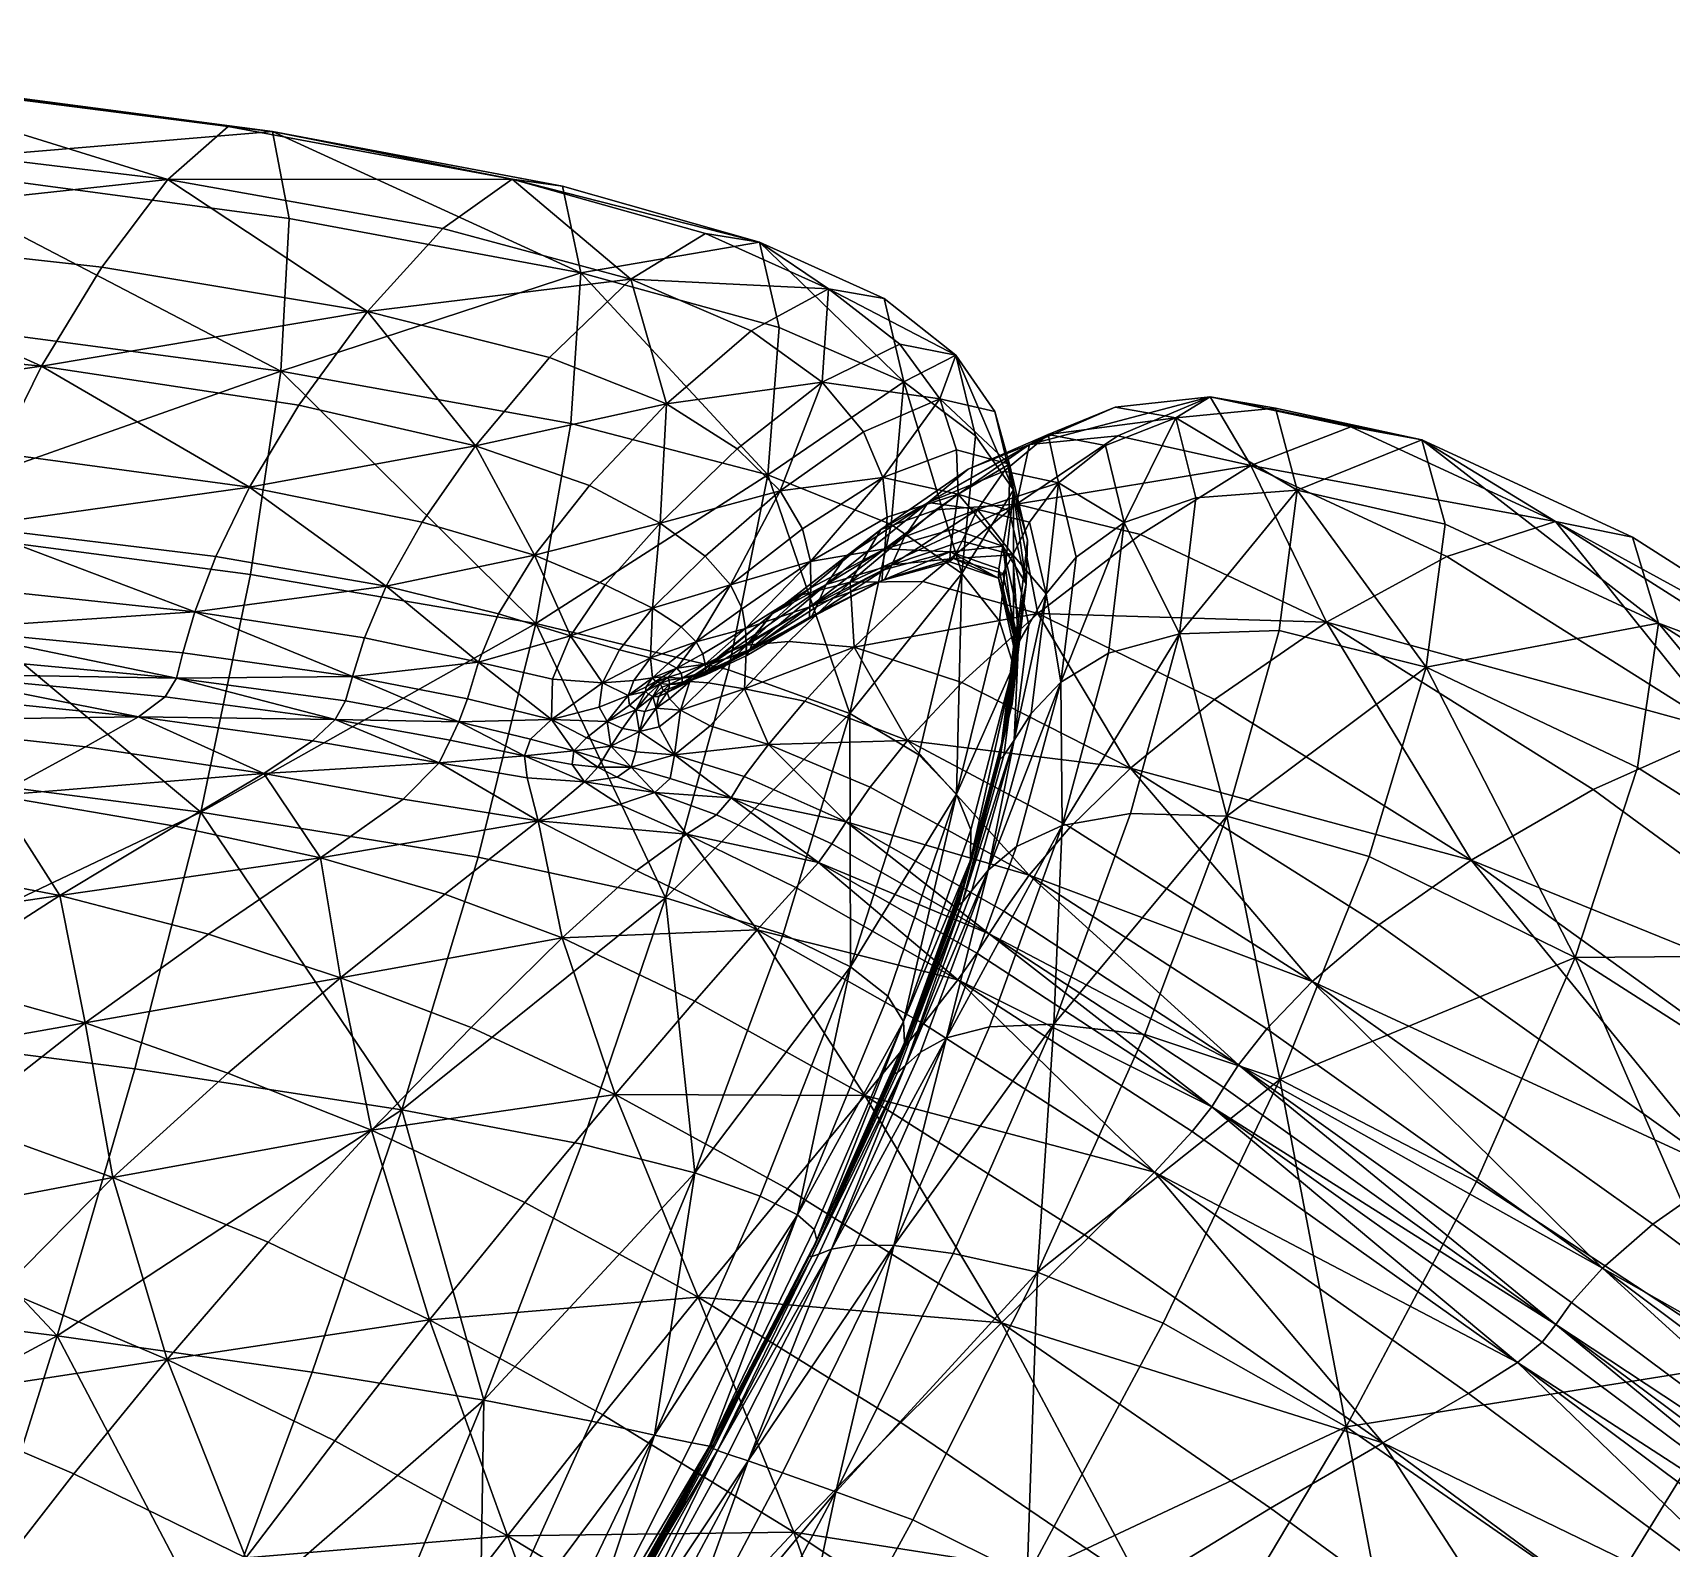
# Model space of a CAD drawing. Header units: millimetres. Extents: x -7995 to 5903, y -544 to 668.
# Drawn here: x -6870.8 to -6641.6, y 420.1 to 632 of the extents above; entities that cross this region are included whole.
import ezdxf

# ---------------------------------------------------------------- set-up
doc = ezdxf.new("R2010")
doc.units = ezdxf.units.MM
doc.layers.get('0').update_dxf_attribs({"true_color": 0x57e1c6})

msp = doc.modelspace()

# ---------------------------------------------------------------- meshes
at = {"color": 121, "true_color": 0xa6e5e5}
mesh = msp.add_polyface(dxfattribs=at)
corners = [(-6847.25, 523.03, 925.13), (-6840.31, 556.28, 900.75), (-6895.88, 563.59, 906.73), (-6836.07, 584.69, 868.45), (-6892.54, 592.21, 873.89), (-6960.92, 598.9, 877.84), (-6963.22, 570.24, 910.91), (-6967.03, 536.57, 935.79), (-6837.25, 618.21, 787.05), (-6893.54, 625.65, 790.94), (-6891.66, 613.65, 834.71), (-6834.93, 606.06, 829.97), (-6961.65, 632.03, 794.03), (-6960.32, 620.27, 838.3), (-6869.54, 585.41, 625.99), (-6861.13, 599.26, 657.13), (-6823.94, 593.07, 656.34), (-6833.56, 579.94, 626.21), (-6851.9, 611.53, 696.86), (-6813.4, 604.68, 694.93), (-6803.72, 611.57, 738.26), (-6843.43, 618.94, 741.43), (-6883.81, 548.64, 596.97), (-6884.66, 544.95, 599.55), (-6931.57, 547.98, 598.35), (-6930.85, 551.81, 595.63), (-6886.2, 542.4, 598.67), (-6932.89, 545.41, 597.75), (-6875.59, 573.25, 607.21), (-6924.24, 577.63, 606.61), (-6919.39, 590.4, 626.04), (-6879.7, 562.96, 597.98), (-6927.53, 566.81, 596.94), (-6985.33, 570.02, 596.35), (-6979.66, 594.51, 626.25), (-6929.62, 558.15, 594.22), (-6882.3, 554.7, 595.51), (-6800.43, 549.42, 892.92), (-6898.5, 625.95, 744.34), (-6905.29, 617.93, 698.75), (-6969.83, 623.28, 700.39), (-6965.1, 631.89, 746.74), (-6912.67, 604.96, 658.04), (-6848.1, 551.04, 597.43), (-6849.78, 545.32, 598.94), (-6845.16, 558.8, 599.58), (-6821.33, 554.64, 602), (-6824.37, 547.39, 600.17), (-6826.06, 542, 601.62), (-6840.47, 568.48, 608.23), (-6808.87, 574.28, 627.06), (-6816.32, 563.61, 610)]
mesh.append_faces([[corners[k] for k in face] for face in [(0, 1, 2), (3, 4, 2), (2, 1, 3), (5, 6, 2), (2, 4, 5), (2, 6, 7), (8, 9, 10), (10, 11, 8), (12, 13, 10), (10, 9, 12), (5, 4, 10), (10, 13, 5), (3, 11, 10), (10, 4, 3), (14, 15, 16), (16, 17, 14), (18, 19, 16), (16, 15, 18), (20, 21, 8), (18, 21, 20), (22, 23, 24), (24, 25, 22), (26, 27, 24), (14, 28, 29), (29, 30, 14), (31, 32, 29), (29, 28, 31), (29, 32, 33), (34, 30, 29), (22, 25, 35), (35, 36, 22), (31, 36, 35), (35, 32, 31), (3, 1, 37), (8, 21, 38), (38, 9, 8), (18, 39, 38), (38, 21, 18), (40, 41, 38), (38, 39, 40), (12, 9, 38), (38, 41, 12), (14, 30, 42), (42, 15, 14), (42, 30, 34), (40, 39, 42), (18, 15, 42), (42, 39, 18), (22, 36, 43), (43, 44, 22), (31, 45, 43), (43, 36, 31), (46, 47, 43), (43, 45, 46), (48, 44, 43), (43, 47, 48), (14, 17, 49), (49, 28, 14), (49, 17, 50), (46, 45, 49), (49, 51, 46), (31, 28, 49), (49, 45, 31)]], dxfattribs={"vtx2": -1, "color": 121})
mesh = msp.add_polyface(dxfattribs=at)
corners = [(-6783.04, 563.46, 632.06), (-6792.9, 568.7, 628.89), (-6782.13, 580.15, 656.59), (-6772.25, 573.86, 658.33), (-6808.87, 574.28, 627.06), (-6798.48, 586.63, 656.05), (-6787.1, 597.56, 693.31), (-6770.31, 590.33, 692.33), (-6760.37, 583.17, 692.34), (-6823.94, 593.07, 656.34), (-6813.4, 604.68, 694.93), (-6833.56, 579.94, 626.21), (-6837.25, 618.21, 787.05), (-6796.7, 610.56, 782.61), (-6803.72, 611.57, 738.26), (-6769.1, 602.75, 777.97), (-6776.66, 603.96, 735.17), (-6851.9, 611.53, 696.86), (-6759.49, 596.23, 732.51), (-6749.48, 588.49, 730.61), (-6751.68, 594.86, 773.52), (-6834.93, 606.06, 829.97), (-6794.1, 598.45, 824.27), (-6836.07, 584.69, 868.45), (-6795.5, 577.37, 861.59), (-6767.98, 570.22, 853.88), (-6766.37, 590.83, 818.06), (-6800.43, 549.42, 892.92), (-6756.5, 536.85, 874.43), (-6750.7, 563.24, 845.88), (-6748.92, 583.22, 811.78), (-6816.32, 563.61, 610), (-6840.47, 568.48, 608.23), (-6790.69, 554.83, 617.03), (-6800.58, 558.96, 612.83), (-6821.33, 554.64, 602), (-6773.18, 554.83, 642.52), (-6763.11, 562.67, 665.68), (-6762, 558.09, 669.77), (-6751.89, 569.85, 695.82), (-6751.26, 564.29, 698.18), (-6751.61, 559.86, 700.23), (-6761.96, 554.4, 673.14), (-6766.22, 567.98, 661.61), (-6776.74, 558.83, 636.91), (-6754.58, 576.24, 693.69), (-6784.08, 551.54, 622.92), (-6756.43, 555.18, 627.62), (-6763.22, 553.44, 634.18), (-6752.15, 562.58, 658.69), (-6767.35, 550.79, 640.63), (-6757.03, 558.79, 663.87), (-6745.51, 566.35, 694.23), (-6759.8, 554.86, 668.47)]
mesh.append_faces([[corners[k] for k in face] for face in [(0, 1, 2), (2, 3, 0), (4, 5, 2), (2, 1, 4), (6, 7, 2), (2, 5, 6), (8, 3, 2), (2, 7, 8), (6, 5, 9), (9, 10, 6), (4, 11, 9), (9, 5, 4), (12, 13, 14), (15, 16, 14), (14, 13, 15), (6, 10, 14), (14, 16, 6), (14, 10, 17), (8, 7, 18), (18, 19, 8), (6, 16, 18), (18, 7, 6), (15, 20, 18), (18, 16, 15), (12, 21, 22), (22, 13, 12), (23, 24, 22), (22, 21, 23), (25, 26, 22), (22, 24, 25), (15, 13, 22), (22, 26, 15), (25, 24, 27), (27, 24, 23), (28, 29, 25), (15, 26, 30), (30, 20, 15), (25, 29, 30), (30, 26, 25), (4, 31, 32), (0, 33, 34), (34, 1, 0), (35, 31, 34), (4, 1, 34), (34, 31, 4), (36, 37, 38), (39, 40, 38), (38, 37, 39), (41, 42, 38), (38, 40, 41), (0, 3, 43), (43, 44, 0), (8, 45, 43), (43, 3, 8), (39, 37, 43), (43, 45, 39), (36, 44, 43), (43, 37, 36), (0, 44, 46), (46, 33, 0), (47, 48, 49), (50, 51, 49), (52, 51, 53)]], dxfattribs={"vtx2": -1, "color": 121})
mesh = msp.add_polyface(dxfattribs=at)
corners = [(-6741.64, 586.94, 769.63), (-6749.48, 588.49, 730.61), (-6759.49, 596.23, 732.51), (-6751.68, 594.86, 773.52), (-6756.43, 555.18, 627.62), (-6744.44, 565.32, 653.33), (-6733.19, 566.1, 648.15), (-6746.29, 555.28, 621.49), (-6731.33, 574.45, 686.84), (-6730.18, 550.8, 614.57), (-6748.92, 583.22, 811.78), (-6738.93, 575.64, 805.9), (-6740.83, 556.41, 838.15), (-6750.7, 563.24, 845.88), (-6733.46, 547.26, 790.23), (-6735.66, 557.05, 761.8), (-6735.1, 560.21, 762.18), (-6733.7, 559.02, 762.54), (-6740.76, 560.94, 730.79), (-6742, 558.53, 731.29), (-6735.1, 556.42, 762.08), (-6750.6, 557.63, 699.67), (-6751.59, 555.62, 701.14), (-6751.96, 555.41, 701.71), (-6742.51, 558.05, 731.43), (-6735.71, 555.77, 761.8), (-6742.46, 559.43, 731.27), (-6742.01, 562.61, 730.86), (-6751.91, 556.86, 701.41), (-6751.61, 559.86, 700.23), (-6733.59, 568.12, 800.86), (-6736.21, 579.06, 766.65), (-6735.54, 549.72, 831.27), (-6734.13, 571.68, 764.49), (-6743.89, 580.85, 729.82), (-6741.56, 573.72, 729.81), (-6751.89, 569.85, 695.82), (-6754.58, 576.24, 693.69), (-6760.37, 583.17, 692.34), (-6741.32, 567.51, 730.26), (-6734.18, 565.24, 763.04), (-6751.26, 564.29, 698.18), (-6752.15, 562.58, 658.69), (-6745.51, 566.35, 694.23), (-6739.93, 570.99, 690.68), (-6757.03, 558.79, 663.87), (-6748.82, 561.55, 697.3), (-6759.8, 554.86, 668.47), (-6731.37, 563.61, 763.05), (-6738.65, 565.37, 729.85), (-6734.9, 570.7, 728.52), (-6728.73, 575.84, 726.79)]
mesh.append_faces([[corners[k] for k in face] for face in [(0, 1, 2), (2, 3, 0), (4, 5, 6), (6, 7, 4), (6, 5, 8), (9, 7, 6), (0, 3, 10), (10, 11, 0), (12, 11, 10), (10, 13, 12), (14, 15, 16), (17, 18, 19), (19, 20, 17), (21, 22, 19), (19, 18, 21), (23, 24, 19), (19, 22, 23), (25, 20, 19), (19, 24, 25), (16, 15, 26), (26, 27, 16), (25, 24, 26), (26, 15, 25), (23, 28, 26), (26, 24, 23), (29, 27, 26), (26, 28, 29), (0, 11, 30), (30, 31, 0), (12, 32, 30), (30, 11, 12), (33, 31, 30), (0, 31, 34), (34, 1, 0), (33, 35, 34), (34, 31, 33), (36, 37, 34), (34, 35, 36), (38, 1, 34), (34, 37, 38), (16, 27, 39), (39, 40, 16), (29, 41, 39), (39, 27, 29), (36, 35, 39), (39, 41, 36), (33, 40, 39), (39, 35, 33), (42, 5, 4), (43, 44, 42), (42, 45, 43), (8, 5, 42), (42, 44, 8), (21, 46, 47), (47, 46, 43), (17, 48, 49), (49, 18, 17), (43, 46, 49), (49, 50, 43), (21, 18, 49), (49, 46, 21), (43, 50, 51), (51, 44, 43)]], dxfattribs={"vtx2": -1, "color": 121})
mesh = msp.add_polyface(dxfattribs=at)
corners = [(-6736.98, 506.02, 588.28), (-6734.95, 509.18, 585.24), (-6702.1, 487.69, 573.71), (-6717.24, 529.19, 589.93), (-6725.68, 520.93, 583.19), (-6748.43, 533.06, 592.36), (-6730.18, 550.8, 614.57), (-6705.48, 538.79, 605.68), (-6740.82, 541.17, 599.03), (-6731.38, 514.21, 582.59), (-6691.83, 499.33, 571.28), (-6727.96, 493.37, 880.28), (-6715.22, 491.95, 886.42), (-6703.73, 522.46, 864.43), (-6717.21, 522.84, 859.61), (-6731.33, 574.45, 686.84), (-6718.99, 575.68, 682.91), (-6733.19, 566.1, 648.15), (-6700.37, 571.53, 677.58), (-6715.84, 561.87, 641.9), (-6706.1, 581.13, 722.3), (-6719.38, 579.68, 724.72), (-6710.87, 578.16, 763.54), (-6733.7, 559.02, 762.54), (-6735.1, 556.42, 762.08), (-6732.9, 546.76, 790.65), (-6731.45, 549.24, 791.95), (-6733.51, 533.1, 818.05), (-6734.93, 530.96, 816.03), (-6735.1, 560.21, 762.18), (-6732.84, 550.22, 791.35), (-6733.46, 547.26, 790.23), (-6734.79, 534.03, 817.37), (-6734.18, 565.24, 763.04), (-6731.81, 554.98, 793.53), (-6734.13, 571.68, 764.49), (-6731.64, 561.09, 796.72), (-6733.61, 543.52, 825.39), (-6733.77, 538.18, 820.7), (-6733.59, 568.12, 800.86), (-6727.3, 569.07, 763.49), (-6734.9, 570.7, 728.52), (-6738.65, 565.37, 729.85), (-6731.37, 563.61, 763.05), (-6728.73, 575.84, 726.79), (-6720.73, 574.29, 763.7), (-6739.93, 570.99, 690.68), (-6718.11, 563.53, 798.06), (-6708.07, 567, 799.87), (-6724.83, 558.7, 795.94), (-6726.97, 541.21, 824.76), (-6720.31, 545.25, 828.65), (-6710.38, 547.97, 832.35), (-6729.02, 553.58, 793.81), (-6731.11, 536.84, 821.1), (-6737.14, 514.94, 843.89), (-6733.18, 518.25, 848.85), (-6726.78, 521.16, 854.25), (-6736.97, 492.99, 873.66)]
mesh.append_faces([[corners[k] for k in face] for face in [(0, 1, 2), (3, 4, 5), (6, 7, 3), (3, 8, 6), (2, 1, 9), (9, 4, 10), (11, 12, 13), (13, 14, 11), (15, 16, 17), (18, 19, 17), (17, 16, 18), (17, 19, 6), (20, 21, 22), (15, 21, 20), (20, 16, 15), (23, 24, 25), (25, 26, 23), (27, 26, 25), (25, 28, 27), (29, 30, 31), (31, 30, 32), (29, 33, 34), (34, 30, 29), (35, 36, 34), (34, 33, 35), (37, 38, 34), (34, 36, 37), (32, 30, 34), (34, 38, 32), (37, 36, 39), (39, 36, 35), (40, 41, 42), (42, 43, 40), (22, 21, 44), (44, 45, 22), (15, 46, 44), (44, 21, 15), (40, 45, 44), (44, 41, 40), (22, 45, 47), (47, 48, 22), (40, 49, 47), (47, 45, 40), (50, 51, 47), (47, 49, 50), (52, 48, 47), (47, 51, 52), (23, 26, 53), (53, 43, 23), (27, 54, 53), (53, 26, 27), (50, 49, 53), (53, 54, 50), (40, 43, 53), (53, 49, 40), (50, 54, 55), (55, 56, 50), (11, 14, 57), (57, 58, 11), (52, 51, 57), (57, 14, 52), (50, 56, 57), (57, 51, 50)]], dxfattribs={"vtx2": -1, "color": 121})
mesh = msp.add_polyface(dxfattribs=at)
corners = [(-6606.02, 535.35, 743.19), (-6602, 523.11, 786.51), (-6546.56, 480.91, 770.67), (-6551.13, 493.31, 725.95), (-6605.1, 503.11, 826.69), (-6563.88, 497.26, 681.37), (-6617.76, 538.25, 699.09), (-6634.24, 534.35, 657.35), (-6581.68, 494.98, 639.79), (-6669.57, 516.33, 593.62), (-6652.5, 526.2, 621.14), (-6601.37, 488.65, 604.11), (-6682.49, 507.29, 577.94), (-6717.24, 529.19, 589.93), (-6705.48, 538.79, 605.68), (-6691.83, 499.33, 571.28), (-6725.68, 520.93, 583.19), (-6698.17, 492.71, 570.82), (-6731.38, 514.21, 582.59), (-6633.91, 472.6, 561.9), (-6646.29, 529.29, 834.11), (-6655, 502.69, 866.74), (-6675.88, 543.29, 836.54), (-6683.83, 516.81, 867.29), (-6696.32, 485.64, 890.7), (-6646.98, 561.5, 754.13), (-6643.38, 549.46, 795.88), (-6676.46, 575.12, 760.2), (-6673.19, 563.32, 800.25), (-6710.87, 578.16, 763.54), (-6708.07, 567, 799.87), (-6693.93, 568.05, 801.09), (-6696.94, 579.55, 762.85), (-6710.38, 547.97, 832.35), (-6696.41, 548.42, 835.47), (-6703.73, 522.46, 864.43), (-6715.22, 491.95, 886.42), (-6717.21, 522.84, 859.61), (-6657.76, 563.7, 710.88), (-6672.96, 558.81, 669.5), (-6700.37, 571.53, 677.58), (-6686.38, 576.9, 718.16), (-6689.79, 549.59, 633.32), (-6730.18, 550.8, 614.57), (-6715.84, 561.87, 641.9), (-6706.1, 581.13, 722.3), (-6718.99, 575.68, 682.91)]
mesh.append_faces([[corners[k] for k in face] for face in [(0, 1, 2), (2, 3, 0), (2, 1, 4), (0, 3, 5), (5, 6, 0), (7, 6, 5), (5, 8, 7), (9, 10, 11), (7, 8, 11), (11, 10, 7), (9, 12, 13), (13, 14, 9), (15, 16, 13), (13, 12, 15), (15, 17, 18), (19, 12, 9), (4, 20, 21), (22, 23, 21), (21, 20, 22), (21, 23, 24), (0, 25, 26), (26, 1, 0), (27, 28, 26), (26, 25, 27), (22, 20, 26), (26, 28, 22), (4, 1, 26), (26, 20, 4), (29, 30, 31), (31, 32, 29), (33, 34, 31), (31, 30, 33), (22, 28, 31), (31, 34, 22), (27, 32, 31), (31, 28, 27), (24, 23, 35), (35, 36, 24), (22, 34, 35), (35, 23, 22), (33, 37, 35), (35, 34, 33), (0, 6, 38), (38, 25, 0), (7, 39, 38), (38, 6, 7), (40, 41, 38), (38, 39, 40), (27, 25, 38), (38, 41, 27), (9, 14, 42), (42, 10, 9), (43, 44, 42), (42, 14, 43), (40, 39, 42), (42, 44, 40), (7, 10, 42), (42, 39, 7), (29, 32, 45), (27, 41, 45), (45, 32, 27), (40, 46, 45), (45, 41, 40)]], dxfattribs={"vtx2": -1, "color": 121})
mesh = msp.add_polyface(dxfattribs=at)
corners = [(-6755.87, 546.12, 606.38), (-6765.04, 546.9, 613.14), (-6756.43, 555.18, 627.62), (-6771.24, 540.28, 606.99), (-6800.43, 549.42, 892.92), (-6773.44, 542.95, 883.92), (-6767.98, 570.22, 853.88), (-6756.5, 536.85, 874.43), (-6795.57, 547.67, 610.32), (-6805.62, 550.78, 605.47), (-6800.58, 558.96, 612.83), (-6790.69, 554.83, 617.03), (-6821.33, 554.64, 602), (-6826.06, 542, 601.62), (-6824.37, 547.39, 600.17), (-6808.43, 543.99, 603.9), (-6798.08, 541.63, 608.98), (-6770.49, 545.8, 651.15), (-6770.89, 544.95, 654.16), (-6761.88, 550.25, 674.47), (-6761.18, 551.71, 672.13), (-6770.98, 545.27, 655.42), (-6762.11, 550.32, 675.45), (-6751.96, 555.41, 701.71), (-6751.59, 555.62, 701.14), (-6750.6, 557.63, 699.67), (-6771.09, 548.7, 652.42), (-6761.96, 554.4, 673.14), (-6762.06, 551.76, 675.02), (-6770.97, 546.58, 654.87), (-6751.61, 559.86, 700.23), (-6751.91, 556.86, 701.41), (-6776.7, 543.75, 643.76), (-6777.07, 545.18, 640.91), (-6771.56, 551.45, 648), (-6762, 558.09, 669.77), (-6773.18, 554.83, 642.52), (-6780.07, 548.93, 629.52), (-6784.08, 551.54, 622.92), (-6776.74, 558.83, 636.91), (-6784.38, 544.6, 623.9), (-6788.71, 545.74, 616.82), (-6777.96, 546.86, 635.84), (-6780.68, 543.17, 635.69), (-6781.9, 543.81, 630.47), (-6791.1, 541.1, 615.77), (-6769.54, 548, 646.46), (-6775.97, 543.66, 634.36), (-6767.35, 550.79, 640.63), (-6774.37, 545.13, 627.76), (-6770.96, 546.39, 620.47), (-6763.22, 553.44, 634.18), (-6752.15, 562.58, 658.69), (-6759.8, 554.86, 668.47), (-6757.03, 558.79, 663.87)]
mesh.append_faces([[corners[k] for k in face] for face in [(0, 1, 2), (3, 1, 0), (4, 5, 6), (6, 5, 7), (8, 9, 10), (10, 11, 8), (10, 9, 12), (13, 14, 15), (12, 9, 15), (15, 14, 12), (8, 16, 15), (15, 9, 8), (17, 18, 19), (19, 20, 17), (21, 22, 19), (19, 18, 21), (23, 24, 19), (19, 22, 23), (25, 20, 19), (19, 24, 25), (26, 27, 28), (28, 29, 26), (30, 31, 28), (28, 27, 30), (23, 22, 28), (28, 31, 23), (21, 29, 28), (28, 22, 21), (26, 29, 32), (32, 33, 26), (32, 29, 21), (26, 34, 35), (35, 27, 26), (35, 34, 36), (36, 37, 38), (38, 39, 36), (40, 41, 38), (38, 37, 40), (8, 11, 38), (38, 41, 8), (26, 33, 42), (42, 34, 26), (43, 44, 42), (42, 33, 43), (40, 37, 42), (42, 44, 40), (36, 34, 42), (42, 37, 36), (8, 41, 45), (17, 46, 47), (48, 49, 47), (47, 46, 48), (2, 1, 50), (50, 51, 2), (50, 1, 3), (48, 51, 50), (50, 49, 48), (52, 51, 48), (17, 20, 53), (53, 46, 17), (53, 20, 25), (48, 46, 53), (53, 54, 48)]], dxfattribs={"vtx2": -1, "color": 121})
mesh = msp.add_polyface(dxfattribs=at)
corners = [(-6760.89, 515.99, 594.73), (-6758.99, 518.62, 596.34), (-6736.98, 506.02, 588.28), (-6738.7, 503.29, 587.29), (-6757.02, 521.7, 593.98), (-6734.95, 509.18, 585.24), (-6741.36, 499.57, 577.86), (-6746.18, 493.41, 555.6), (-6769.46, 506.56, 562.61), (-6756.43, 555.18, 627.62), (-6746.29, 555.28, 621.49), (-6755.87, 546.12, 606.38), (-6730.18, 550.8, 614.57), (-6740.82, 541.17, 599.03), (-6748.43, 533.06, 592.36), (-6717.24, 529.19, 589.93), (-6753.66, 526.54, 591.66), (-6731.38, 514.21, 582.59), (-6725.68, 520.93, 583.19), (-6756.39, 501.42, 885.56), (-6746.82, 531.06, 865.13), (-6756.5, 536.85, 874.43), (-6740.83, 556.41, 838.15), (-6750.7, 563.24, 845.88), (-6748.68, 487.61, 856.43), (-6739.41, 512.06, 839.87), (-6740.73, 510.44, 837.28), (-6733.51, 533.1, 818.05), (-6734.93, 530.96, 816.03), (-6735.52, 530.41, 815.16), (-6741.24, 510.07, 836.23), (-6750.26, 486.46, 852.27), (-6735.71, 555.77, 761.8), (-6733.53, 546.1, 790.03), (-6732.9, 546.76, 790.65), (-6735.1, 556.42, 762.08), (-6734.79, 534.03, 817.37), (-6735.42, 531.43, 815.57), (-6733.46, 547.26, 790.23), (-6735.66, 557.05, 761.8), (-6741.12, 510.93, 836.84), (-6740.52, 513.01, 839.22), (-6749.6, 488.56, 855.89), (-6751.15, 497.32, 876.01), (-6741.56, 525.55, 856.71), (-6749, 493.75, 867.67), (-6739.56, 520.55, 849.41), (-6733.61, 543.52, 825.39), (-6735.54, 549.72, 831.27), (-6739.6, 516.3, 843.5), (-6733.77, 538.18, 820.7), (-6748.86, 490.8, 860.86), (-6733.59, 568.12, 800.86), (-6737.14, 514.94, 843.89), (-6742.95, 491.46, 867.1), (-6733.18, 518.25, 848.85), (-6746.62, 489.45, 861.17), (-6731.11, 536.84, 821.1), (-6736.97, 492.99, 873.66), (-6726.78, 521.16, 854.25)]
mesh.append_faces([[corners[k] for k in face] for face in [(0, 1, 2), (2, 3, 0), (4, 5, 2), (2, 1, 4), (6, 7, 8), (0, 3, 6), (9, 10, 11), (12, 13, 11), (11, 10, 12), (11, 13, 14), (14, 13, 15), (4, 16, 17), (17, 5, 4), (14, 18, 17), (17, 16, 14), (19, 20, 21), (22, 23, 21), (21, 20, 22), (24, 25, 26), (27, 28, 26), (26, 25, 27), (29, 30, 26), (26, 28, 29), (26, 30, 31), (32, 33, 34), (34, 35, 32), (29, 28, 34), (34, 33, 29), (36, 37, 38), (29, 33, 38), (38, 37, 29), (32, 39, 38), (38, 33, 32), (40, 41, 42), (31, 30, 40), (29, 37, 40), (40, 30, 29), (36, 41, 40), (40, 37, 36), (19, 43, 44), (44, 20, 19), (45, 46, 44), (44, 43, 45), (47, 48, 44), (44, 46, 47), (22, 20, 44), (44, 48, 22), (42, 41, 49), (36, 50, 49), (49, 41, 36), (47, 46, 49), (49, 50, 47), (45, 51, 49), (49, 46, 45), (52, 48, 47), (53, 25, 24), (54, 55, 53), (53, 56, 54), (27, 25, 53), (53, 57, 27), (54, 58, 59), (59, 55, 54)]], dxfattribs={"vtx2": -1, "color": 121})
mesh = msp.add_polyface(dxfattribs=at)
corners = [(-6895.88, 563.59, 906.73), (-6901.38, 530.04, 931.47), (-6847.25, 523.03, 925.13), (-6967.03, 536.57, 935.79), (-6908.73, 493.82, 946.37), (-6856.5, 487.13, 939.86), (-6958.86, 496.85, 340.33), (-6929.37, 492.07, 339.19), (-6947.5, 477.67, 262.7), (-6896.82, 535.8, 568.11), (-6908.62, 529.29, 529.22), (-6951.73, 532.8, 529.49), (-6941.84, 539.07, 567.97), (-6923.82, 520.48, 476.21), (-6964.45, 524.22, 476.83), (-6931.57, 547.98, 598.35), (-6884.66, 544.95, 599.55), (-6886.2, 542.4, 598.67), (-6935.94, 542.86, 589.17), (-6889.8, 539.76, 589.72), (-6932.89, 545.41, 597.75), (-6823.42, 478.54, 405.54), (-6843.49, 486.55, 407.12), (-6827.72, 499.87, 473), (-6800.43, 549.42, 892.92), (-6840.31, 556.28, 900.75), (-6819.16, 481.41, 930.95), (-6808.47, 516.73, 916.59), (-6941.02, 509.58, 412.2), (-6910.4, 505.01, 411.15), (-6892.09, 516.19, 475.42), (-6866.99, 511.36, 474.63), (-6885.16, 499.7, 409.94), (-6903.92, 486.4, 337.93), (-6863.4, 532.16, 568.21), (-6875.93, 525.34, 528.83), (-6838.48, 528.42, 569.31), (-6850.84, 521.07, 528.99), (-6846.22, 505.97, 474.02), (-6830.54, 516.63, 530.42), (-6818.95, 524.85, 572.39), (-6863.46, 493.58, 408.59), (-6881.11, 479.72, 336.57), (-6856, 536.37, 590.42), (-6852.25, 539.18, 599.94), (-6828.49, 536, 601.56), (-6831.67, 533, 591.83), (-6883.81, 548.64, 596.97), (-6849.78, 545.32, 598.94), (-6850.67, 541.76, 601.27), (-6826.06, 542, 601.62), (-6827.03, 538.6, 603.45), (-6813.94, 529.93, 594.56)]
mesh.append_faces([[corners[k] for k in face] for face in [(0, 1, 2), (3, 1, 0), (2, 1, 4), (4, 5, 2), (4, 1, 3), (6, 7, 8), (9, 10, 11), (11, 12, 9), (13, 14, 11), (11, 10, 13), (15, 16, 17), (9, 12, 18), (18, 19, 9), (17, 19, 18), (18, 20, 17), (21, 22, 23), (24, 25, 2), (2, 5, 26), (26, 27, 2), (6, 28, 29), (29, 7, 6), (13, 30, 29), (29, 28, 13), (31, 32, 29), (29, 30, 31), (33, 7, 29), (29, 32, 33), (9, 34, 35), (35, 10, 9), (36, 37, 35), (35, 34, 36), (31, 30, 35), (35, 37, 31), (13, 10, 35), (35, 30, 13), (23, 38, 39), (31, 37, 39), (39, 38, 31), (36, 40, 39), (39, 37, 36), (33, 32, 41), (41, 42, 33), (31, 38, 41), (41, 32, 31), (23, 22, 41), (41, 38, 23), (9, 19, 43), (43, 34, 9), (17, 44, 43), (43, 19, 17), (45, 46, 43), (43, 44, 45), (36, 34, 43), (43, 46, 36), (47, 48, 49), (49, 16, 47), (50, 51, 49), (49, 48, 50), (45, 44, 49), (49, 51, 45), (17, 16, 49), (49, 44, 17), (36, 46, 52)]], dxfattribs={"vtx2": -1, "color": 121})
mesh = msp.add_polyface(dxfattribs=at)
corners = [(-6781.02, 531.05, 608.06), (-6771.26, 528, 601), (-6773.07, 525.02, 602.27), (-6781.62, 527.75, 606.35), (-6757.02, 521.7, 593.98), (-6758.99, 518.62, 596.34), (-6760.89, 515.99, 594.73), (-6775.14, 522.64, 600.05), (-6783.76, 525.79, 603.83), (-6769.46, 506.56, 562.61), (-6764.04, 512.5, 585.15), (-6741.36, 499.57, 577.86), (-6800.09, 521.82, 580.11), (-6788.72, 524.12, 597.09), (-6779.34, 519.94, 591.4), (-6786.32, 514.87, 569.48), (-6767.87, 532.51, 599.16), (-6748.43, 533.06, 592.36), (-6753.66, 526.54, 591.66), (-6754.41, 483.39, 516.07), (-6778.17, 496.59, 522.13), (-6796.71, 505.44, 527.48), (-6813.13, 511.57, 530.71), (-6827.72, 499.87, 473), (-6809.44, 492.9, 470.97), (-6847.25, 523.03, 925.13), (-6808.47, 516.73, 916.59), (-6800.43, 549.42, 892.92), (-6782.26, 511.07, 906.63), (-6756.5, 536.85, 874.43), (-6765.83, 505.99, 896.03), (-6756.39, 501.42, 885.56), (-6773.44, 542.95, 883.92), (-6819.16, 481.41, 930.95), (-6778.16, 472.58, 909.29), (-6830.54, 516.63, 530.42), (-6818.95, 524.85, 572.39), (-6813.94, 529.93, 594.56), (-6801.64, 527.81, 598.29), (-6838.48, 528.42, 569.31), (-6801.98, 530.9, 605.57), (-6812.39, 533.12, 603.55), (-6793.62, 527.29, 602.72), (-6795.31, 529.7, 607.26), (-6791.75, 529.33, 608.21), (-6789.04, 527.94, 606.65), (-6795.09, 531.6, 609.65), (-6791.02, 530.41, 609.88), (-6787.07, 529.33, 608.83), (-6786.44, 531.46, 611.71), (-6789.94, 532.24, 612.89)]
mesh.append_faces([[corners[k] for k in face] for face in [(0, 1, 2), (2, 3, 0), (4, 5, 2), (2, 1, 4), (6, 7, 2), (2, 5, 6), (8, 3, 2), (2, 7, 8), (9, 10, 11), (11, 10, 6), (12, 13, 14), (14, 15, 12), (8, 7, 14), (14, 13, 8), (6, 10, 14), (14, 7, 6), (9, 15, 14), (14, 10, 9), (16, 1, 0), (17, 18, 16), (4, 1, 16), (16, 18, 4), (19, 20, 9), (12, 15, 21), (21, 22, 12), (9, 20, 21), (21, 15, 9), (23, 22, 21), (21, 24, 23), (25, 26, 27), (27, 26, 28), (29, 30, 31), (28, 30, 29), (29, 32, 28), (28, 26, 33), (34, 30, 28), (12, 22, 35), (35, 36, 12), (35, 22, 23), (12, 36, 37), (37, 38, 12), (37, 36, 39), (40, 38, 37), (37, 41, 40), (12, 38, 42), (42, 13, 12), (40, 43, 42), (42, 38, 40), (44, 45, 42), (42, 43, 44), (8, 13, 42), (42, 45, 8), (44, 43, 46), (46, 47, 44), (46, 43, 40), (0, 3, 48), (48, 49, 0), (8, 45, 48), (48, 3, 8), (44, 47, 48), (48, 45, 44), (50, 49, 48), (48, 47, 50)]], dxfattribs={"vtx2": -1, "color": 121})
mesh = msp.add_polyface(dxfattribs=at)
corners = [(-6782.26, 511.07, 906.63), (-6773.44, 542.95, 883.92), (-6800.43, 549.42, 892.92), (-6798.24, 536, 609.95), (-6801.17, 533.24, 608.31), (-6811.18, 535.67, 606.02), (-6809.97, 538.87, 605.09), (-6801.98, 530.9, 605.57), (-6812.39, 533.12, 603.55), (-6828.49, 536, 601.56), (-6827.03, 538.6, 603.45), (-6826.06, 542, 601.62), (-6813.94, 529.93, 594.56), (-6831.67, 533, 591.83), (-6808.43, 543.99, 603.9), (-6798.08, 541.63, 608.98), (-6793.33, 533.45, 612.46), (-6795.09, 531.6, 609.65), (-6789.94, 532.24, 612.89), (-6791.02, 530.41, 609.88), (-6783.67, 541.29, 633.12), (-6784.97, 540.58, 629.82), (-6784.08, 541.8, 629.06), (-6782.71, 541.97, 633.8), (-6787.5, 539.33, 624.12), (-6786.69, 541.46, 622.92), (-6784.38, 544.6, 623.9), (-6781.9, 543.81, 630.47), (-6791.1, 541.1, 615.77), (-6791.55, 537.71, 617.13), (-6795.57, 547.67, 610.32), (-6788.71, 545.74, 616.82), (-6790.41, 535.72, 618.25), (-6787.31, 538.01, 625.06), (-6786.43, 537.33, 625.37), (-6788.3, 534.72, 618.61), (-6783.36, 541.25, 635.07), (-6785.05, 539.91, 630.93), (-6783.03, 541.02, 635.93), (-6784.63, 539.54, 631.49), (-6783.58, 537.59, 623.39), (-6785.17, 537.13, 624.7), (-6784.03, 539.22, 630.62), (-6783.19, 539.2, 629.2), (-6782.78, 540.49, 634.72), (-6781.02, 531.05, 608.06), (-6786.44, 531.46, 611.71), (-6785.89, 534.3, 617.7), (-6783.18, 534.98, 616.04)]
mesh.append_faces([[corners[k] for k in face] for face in [(0, 1, 2), (3, 4, 5), (5, 6, 3), (7, 8, 5), (5, 4, 7), (9, 10, 5), (5, 8, 9), (11, 6, 5), (5, 10, 11), (9, 8, 12), (12, 13, 9), (3, 6, 14), (14, 15, 3), (14, 6, 11), (3, 16, 17), (17, 4, 3), (18, 19, 17), (17, 16, 18), (7, 4, 17), (20, 21, 22), (22, 23, 20), (24, 25, 22), (22, 21, 24), (26, 27, 22), (22, 25, 26), (3, 15, 28), (28, 29, 3), (28, 15, 30), (26, 25, 28), (28, 31, 26), (24, 29, 28), (28, 25, 24), (3, 29, 32), (32, 16, 3), (24, 33, 32), (32, 29, 24), (34, 35, 32), (32, 33, 34), (18, 16, 32), (32, 35, 18), (20, 36, 37), (37, 21, 20), (38, 39, 37), (37, 36, 38), (34, 33, 37), (37, 39, 34), (24, 21, 37), (37, 33, 24), (40, 41, 42), (42, 43, 40), (34, 39, 42), (42, 41, 34), (38, 44, 42), (42, 39, 38), (45, 46, 47), (47, 48, 45), (18, 35, 47), (47, 46, 18), (34, 41, 47), (47, 35, 34), (40, 48, 47), (47, 41, 40)]], dxfattribs={"vtx2": -1, "color": 121})
mesh = msp.add_polyface(dxfattribs=at)
corners = [(-6748.43, 533.06, 592.36), (-6762.78, 538.55, 599.91), (-6755.87, 546.12, 606.38), (-6771.24, 540.28, 606.99), (-6781.02, 531.05, 608.06), (-6776.03, 535.09, 606.27), (-6767.87, 532.51, 599.16), (-6783.67, 541.29, 633.12), (-6782.71, 541.97, 633.8), (-6782.01, 541.85, 636.74), (-6783.36, 541.25, 635.07), (-6780.68, 543.17, 635.69), (-6780.09, 542.45, 638.7), (-6779.92, 541.77, 639.51), (-6781.76, 541.48, 637.64), (-6783.03, 541.02, 635.93), (-6770.98, 545.27, 655.42), (-6776.63, 542.72, 644.44), (-6776.7, 543.75, 643.76), (-6777.07, 545.18, 640.91), (-6770.49, 545.8, 651.15), (-6776.49, 542.52, 639.67), (-6776.63, 542.26, 643.05), (-6770.89, 544.95, 654.16), (-6779.99, 540.98, 634.64), (-6779.95, 541.23, 638.11), (-6782.6, 540, 632.51), (-6782.78, 540.49, 634.72), (-6781.71, 540.9, 636.28), (-6781.82, 540.27, 632.99), (-6784.08, 541.8, 629.06), (-6781.9, 543.81, 630.47), (-6783.19, 539.2, 629.2), (-6784.03, 539.22, 630.62), (-6783.18, 534.98, 616.04), (-6780.18, 537.29, 614.16), (-6783.58, 537.59, 623.39), (-6781.72, 538.9, 621.79), (-6778.89, 541.32, 622.41), (-6776.31, 541.12, 614.75), (-6782.05, 539.75, 628.12), (-6779.88, 541.14, 629.22), (-6775.97, 543.66, 634.36), (-6774.37, 545.13, 627.76), (-6770.96, 546.39, 620.47)]
mesh.append_faces([[corners[k] for k in face] for face in [(0, 1, 2), (2, 1, 3), (4, 5, 6), (3, 1, 6), (6, 5, 3), (6, 1, 0), (7, 8, 9), (9, 10, 7), (11, 12, 9), (9, 8, 11), (13, 14, 9), (9, 12, 13), (15, 10, 9), (9, 14, 15), (16, 17, 18), (13, 12, 18), (18, 17, 13), (11, 19, 18), (18, 12, 11), (20, 21, 22), (22, 23, 20), (24, 25, 22), (22, 21, 24), (13, 17, 22), (22, 25, 13), (16, 23, 22), (22, 17, 16), (26, 27, 28), (28, 29, 26), (15, 14, 28), (28, 27, 15), (13, 25, 28), (28, 14, 13), (24, 29, 28), (28, 25, 24), (11, 8, 30), (30, 31, 11), (26, 32, 33), (33, 27, 26), (4, 34, 35), (35, 5, 4), (36, 37, 35), (35, 34, 36), (38, 39, 35), (35, 37, 38), (3, 5, 35), (35, 39, 3), (26, 29, 40), (40, 32, 26), (24, 41, 40), (40, 29, 24), (38, 37, 40), (40, 41, 38), (36, 32, 40), (40, 37, 36), (42, 21, 20), (38, 41, 42), (42, 43, 38), (24, 21, 42), (42, 41, 24), (3, 39, 44), (38, 43, 44), (44, 39, 38)]], dxfattribs={"vtx2": -1, "color": 121})
mesh = msp.add_polyface(dxfattribs=at)
corners = [(-6731.66, 416.13, 910.04), (-6747.69, 424.08, 904.59), (-6766.55, 389.52, 900.32), (-6752.15, 380.81, 905.68), (-6731.21, 365.93, 908.38), (-6708.33, 401.38, 912.64), (-6696.32, 485.64, 890.7), (-6712.65, 451.58, 905), (-6687.07, 437.07, 907.07), (-6668.82, 471.38, 891.75), (-6675.7, 377.07, 911.21), (-6727.96, 493.37, 880.28), (-6742.03, 461.33, 893), (-6730.23, 458.69, 899.88), (-6715.22, 491.95, 886.42), (-6758.43, 428, 897.46), (-6702.1, 487.69, 573.71), (-6704.17, 484.51, 577.15), (-6736.98, 506.02, 588.28), (-6705.86, 481.84, 576.69), (-6738.7, 503.29, 587.29), (-6713.87, 472.7, 546.35), (-6746.18, 493.41, 555.6), (-6741.36, 499.57, 577.86), (-6708.61, 478.35, 567.9), (-6731.38, 514.21, 582.59), (-6698.17, 492.71, 570.82), (-6764.32, 422.36, 322.49), (-6734.42, 402.33, 314.23), (-6752.58, 388.75, 242.88), (-6703.22, 379.77, 304.5), (-6663.11, 446.06, 553.63), (-6657.74, 451.38, 561.98), (-6723.1, 463.55, 507.61), (-6754.41, 483.39, 516.07), (-6735.27, 451.63, 455.09), (-6765.19, 470.36, 462.7), (-6749.35, 437.66, 392.25), (-6715.61, 414.76, 382.33), (-6697.63, 425.71, 443.73), (-6656.45, 395.56, 430.28), (-6679.48, 388.52, 370.6), (-6669.92, 441.71, 532.81), (-6681.91, 434.81, 495.03), (-6748.68, 487.61, 856.43), (-6749.83, 486.62, 853.43), (-6761.79, 460.9, 863.53), (-6740.73, 510.44, 837.28), (-6750.26, 486.46, 852.27), (-6749.6, 488.56, 855.89), (-6750.12, 487.11, 853.06), (-6741.12, 510.93, 836.84), (-6748.86, 490.8, 860.86), (-6761.08, 463.16, 871.75), (-6749, 493.75, 867.67), (-6739.6, 516.3, 843.5), (-6746.62, 489.45, 861.17), (-6737.14, 514.94, 843.89), (-6736.97, 492.99, 873.66), (-6750.32, 462.43, 885.64), (-6742.95, 491.46, 867.1), (-6755.76, 462.47, 878.41), (-6759.04, 461.91, 871.91)]
mesh.append_faces([[corners[k] for k in face] for face in [(0, 1, 2), (2, 3, 0), (4, 5, 0), (6, 7, 8), (8, 9, 6), (0, 5, 8), (8, 7, 0), (8, 5, 10), (11, 12, 13), (13, 14, 11), (15, 1, 13), (13, 12, 15), (0, 7, 13), (13, 1, 0), (6, 14, 13), (13, 7, 6), (16, 17, 18), (19, 20, 18), (18, 17, 19), (21, 22, 23), (23, 24, 21), (19, 24, 23), (23, 20, 19), (25, 26, 16), (27, 28, 29), (29, 28, 30), (21, 24, 31), (31, 24, 19), (32, 17, 16), (19, 17, 32), (21, 33, 34), (34, 22, 21), (35, 36, 34), (34, 33, 35), (27, 37, 38), (38, 28, 27), (35, 39, 38), (38, 37, 35), (40, 41, 38), (38, 39, 40), (30, 28, 38), (38, 41, 30), (21, 42, 43), (43, 33, 21), (35, 33, 43), (43, 39, 35), (44, 45, 46), (47, 45, 44), (48, 45, 47), (49, 50, 51), (51, 50, 48), (49, 52, 53), (53, 52, 54), (55, 52, 49), (44, 56, 57), (11, 58, 59), (59, 12, 11), (60, 61, 59), (59, 58, 60), (15, 12, 59), (62, 56, 44), (60, 56, 62), (62, 61, 60)]], dxfattribs={"vtx2": -1, "color": 121})
mesh = msp.add_polyface(dxfattribs=at)
corners = [(-6605.1, 503.11, 826.69), (-6549.82, 461.45, 812.83), (-6546.56, 480.91, 770.67), (-6630.3, 446.1, 888.2), (-6578.32, 406.72, 878.67), (-6560.52, 436.27, 849.73), (-6614.73, 476.91, 861.37), (-6520.54, 359.69, 864.99), (-6523.04, 447.31, 619.3), (-6581.68, 494.98, 639.79), (-6563.88, 497.26, 681.37), (-6601.37, 488.65, 604.11), (-6619.83, 480.46, 577.19), (-6669.57, 516.33, 593.62), (-6544.04, 443.21, 584.57), (-6563.75, 437.12, 558.61), (-6668.82, 471.38, 891.75), (-6687.07, 437.07, 907.07), (-6651.21, 412.24, 904.81), (-6675.7, 377.07, 911.21), (-6602.84, 374.18, 896.95), (-6663.11, 446.06, 553.63), (-6669.92, 441.71, 532.81), (-6713.87, 472.7, 546.35), (-6705.86, 481.84, 576.69), (-6659.66, 448.93, 561.89), (-6607.07, 409.74, 544.94), (-6611.56, 407.68, 537.05), (-6620.49, 405, 516.89), (-6702.1, 487.69, 573.71), (-6655.53, 454.47, 558.29), (-6657.74, 451.38, 561.98), (-6602.37, 414.82, 541.05), (-6604.76, 411.89, 544.84), (-6552.33, 371.3, 527.77), (-6560.68, 368.18, 520.17), (-6698.17, 492.71, 570.82), (-6651.19, 459.27, 555.21), (-6691.83, 499.33, 571.28), (-6644.18, 465.42, 555.49), (-6589.98, 424.7, 537.93), (-6597.63, 419.23, 537.85), (-6633.91, 472.6, 561.9), (-6578.88, 430.81, 543.95), (-6682.49, 507.29, 577.94), (-6524.76, 387.56, 526.25), (-6544.67, 377.98, 520.81), (-6549.75, 374.03, 524.04), (-6536.52, 382.65, 520.69), (-6655, 502.69, 866.74), (-6696.32, 485.64, 890.7), (-6591.02, 365.98, 464.85), (-6636.12, 401, 480.18), (-6681.91, 434.81, 495.03), (-6656.45, 395.56, 430.28), (-6697.63, 425.71, 443.73)]
mesh.append_faces([[corners[k] for k in face] for face in [(0, 1, 2), (3, 4, 5), (5, 6, 3), (5, 4, 7), (0, 6, 5), (5, 1, 0), (8, 9, 10), (11, 12, 13), (8, 14, 11), (11, 9, 8), (15, 12, 11), (11, 14, 15), (3, 16, 17), (17, 18, 3), (19, 18, 17), (3, 18, 20), (20, 4, 3), (21, 22, 23), (24, 25, 21), (26, 27, 21), (21, 25, 26), (28, 22, 21), (21, 27, 28), (29, 30, 31), (32, 33, 31), (31, 30, 32), (26, 25, 31), (31, 33, 26), (31, 25, 24), (26, 33, 34), (34, 33, 32), (28, 27, 35), (35, 27, 26), (29, 36, 37), (37, 30, 29), (38, 39, 37), (37, 36, 38), (40, 41, 37), (37, 39, 40), (32, 30, 37), (37, 41, 32), (13, 12, 42), (15, 43, 42), (42, 12, 15), (40, 39, 42), (42, 43, 40), (38, 44, 42), (42, 39, 38), (40, 43, 45), (45, 43, 15), (32, 41, 46), (46, 47, 32), (40, 48, 46), (46, 41, 40), (3, 6, 49), (49, 16, 3), (49, 6, 0), (50, 16, 49), (51, 52, 28), (28, 52, 53), (53, 22, 28), (54, 55, 53), (53, 52, 54)]], dxfattribs={"vtx2": -1, "color": 121})
mesh = msp.add_polyface(dxfattribs=at)
corners = [(-6789.29, 483.57, 467.64), (-6778.17, 496.59, 522.13), (-6754.41, 483.39, 516.07), (-6765.19, 470.36, 462.7), (-6769.46, 506.56, 562.61), (-6746.18, 493.41, 555.6), (-6764.32, 422.36, 322.49), (-6791.02, 438.73, 328.04), (-6777.68, 455.19, 398.89), (-6815.28, 452.04, 331.56), (-6801.93, 468.45, 403.06), (-6735.27, 451.63, 455.09), (-6749.35, 437.66, 392.25), (-6827.72, 499.87, 473), (-6809.44, 492.9, 470.97), (-6823.42, 478.54, 405.54), (-6796.71, 505.44, 527.48), (-6807.68, 440.78, 925.33), (-6793.96, 476.58, 920.49), (-6819.16, 481.41, 930.95), (-6831.72, 444.72, 935.94), (-6782.26, 511.07, 906.63), (-6756.39, 501.42, 885.56), (-6765.83, 505.99, 896.03), (-6778.16, 472.58, 909.29), (-6769.02, 469.31, 898.19), (-6792.61, 437.87, 913.97), (-6783.81, 435.92, 902.67), (-6761.79, 460.9, 863.53), (-6760.82, 461.23, 866.74), (-6748.68, 487.61, 856.43), (-6750.26, 486.46, 852.27), (-6762.12, 460.94, 862.33), (-6749.83, 486.62, 853.43), (-6776.02, 434.35, 865.86), (-6775.78, 434.14, 867.03), (-6775.02, 433.78, 870.3), (-6749.6, 488.56, 855.89), (-6761.58, 462.06, 866.37), (-6761.99, 461.33, 863.25), (-6750.12, 487.11, 853.06), (-6775.65, 434.44, 870.1), (-6775.91, 434.45, 866.86), (-6761.08, 463.16, 871.75), (-6749, 493.75, 867.67), (-6761.48, 464.67, 879.08), (-6776.11, 434.39, 883.17), (-6775.42, 434.34, 875.66), (-6763.79, 466.7, 888), (-6751.15, 497.32, 876.01), (-6778.61, 434.84, 892.29), (-6770.72, 432.31, 882.35), (-6765.9, 430.65, 889.84), (-6750.32, 462.43, 885.64), (-6755.76, 462.47, 878.41), (-6758.43, 428, 897.46), (-6759.04, 461.91, 871.91), (-6773.55, 433.26, 875.62)]
mesh.append_faces([[corners[k] for k in face] for face in [(0, 1, 2), (2, 3, 0), (4, 5, 2), (6, 7, 8), (9, 10, 8), (8, 7, 9), (0, 3, 8), (8, 10, 0), (11, 12, 8), (8, 3, 11), (13, 14, 15), (0, 10, 15), (15, 14, 0), (15, 10, 9), (0, 14, 16), (16, 1, 0), (17, 18, 19), (19, 20, 17), (19, 18, 21), (22, 23, 24), (24, 25, 22), (21, 18, 24), (17, 26, 24), (24, 18, 17), (27, 25, 24), (24, 26, 27), (28, 29, 30), (31, 32, 28), (28, 33, 31), (34, 35, 28), (28, 32, 34), (36, 29, 28), (28, 35, 36), (37, 38, 39), (39, 40, 37), (41, 42, 39), (39, 38, 41), (34, 32, 39), (39, 42, 34), (31, 40, 39), (39, 32, 31), (43, 38, 37), (44, 45, 43), (46, 47, 43), (43, 45, 46), (41, 38, 43), (43, 47, 41), (22, 25, 48), (48, 49, 22), (27, 50, 48), (48, 25, 27), (46, 45, 48), (48, 50, 46), (44, 49, 48), (48, 45, 44), (51, 52, 53), (53, 54, 51), (53, 52, 55), (30, 29, 56), (36, 57, 56), (56, 29, 36), (51, 54, 56), (56, 57, 51)]], dxfattribs={"vtx2": -1, "color": 121})
mesh = msp.add_polyface(dxfattribs=at)
corners = [(-6891.32, 375.61, 926.39), (-6879.23, 412.2, 940.46), (-6926.8, 417.83, 947.09), (-6867.39, 449.78, 944.96), (-6917.39, 456.04, 951.54), (-6978.13, 462.18, 955.94), (-6908.73, 493.82, 946.37), (-6856.5, 487.13, 939.86), (-6859.56, 471.92, 335.15), (-6837.87, 462.9, 333.7), (-6851.97, 446.51, 258.01), (-6875.01, 456.28, 259.2), (-6815.28, 452.04, 331.56), (-6828.53, 435.11, 256.3), (-6840.96, 418.76, 183.12), (-6865.03, 430.51, 184.35), (-6889.16, 440.8, 185.22), (-6860.46, 392.21, 66.37), (-6851.84, 404.1, 117.87), (-6828.06, 391.06, 116.68), (-6816.97, 405.59, 181.18), (-6910.73, 415.08, 67.03), (-6901.3, 426.68, 119.18), (-6876.34, 416.05, 118.63), (-6885.22, 404.25, 66.75), (-6936.58, 424.33, 67.31), (-6926.46, 435.76, 119.74), (-6938.12, 456.99, 187.01), (-6913.35, 449.6, 186.12), (-6951.98, 443.34, 120.31), (-6903.92, 486.4, 337.93), (-6921.83, 471.75, 261.58), (-6947.5, 477.67, 262.7), (-6929.37, 492.07, 339.19), (-6897.99, 464.66, 260.4), (-6881.11, 479.72, 336.57), (-6843.49, 486.55, 407.12), (-6823.42, 478.54, 405.54), (-6831.72, 444.72, 935.94), (-6819.16, 481.41, 930.95), (-6845.36, 407.92, 931.49), (-6837.82, 370.27, 907.36), (-6822.58, 404.92, 921.01), (-6807.68, 440.78, 925.33), (-6863.46, 493.58, 408.59), (-6890.96, 396.27, 34.63), (-6916.75, 407.19, 34.74), (-6923.7, 396.25, 17.59), (-6942.95, 416.52, 34.85), (-6950.05, 403.91, 17.59)]
mesh.append_faces([[corners[k] for k in face] for face in [(0, 1, 2), (3, 4, 2), (2, 1, 3), (5, 4, 6), (3, 7, 6), (6, 4, 3), (8, 9, 10), (10, 11, 8), (12, 13, 10), (10, 9, 12), (14, 15, 10), (10, 13, 14), (16, 11, 10), (10, 15, 16), (17, 18, 19), (14, 20, 19), (19, 18, 14), (21, 22, 23), (23, 24, 21), (16, 15, 23), (23, 22, 16), (14, 18, 23), (23, 15, 14), (17, 24, 23), (23, 18, 17), (21, 25, 26), (26, 22, 21), (27, 28, 26), (26, 29, 27), (16, 22, 26), (26, 28, 16), (30, 31, 32), (32, 33, 30), (32, 31, 27), (8, 11, 34), (34, 35, 8), (16, 28, 34), (34, 11, 16), (27, 31, 34), (34, 28, 27), (30, 35, 34), (34, 31, 30), (8, 36, 37), (37, 9, 8), (12, 9, 37), (3, 38, 39), (39, 7, 3), (40, 1, 0), (41, 42, 40), (43, 38, 40), (40, 42, 43), (3, 1, 40), (40, 38, 3), (8, 35, 44), (44, 36, 8), (21, 24, 45), (45, 46, 21), (45, 24, 17), (47, 46, 45), (21, 46, 48), (48, 25, 21), (47, 49, 48), (48, 46, 47)]], dxfattribs={"vtx2": -1, "color": 121})
mesh = msp.add_polyface(dxfattribs=at)
corners = [(-6764.32, 422.36, 322.49), (-6779.16, 406.47, 249.26), (-6804.37, 421.84, 253.56), (-6791.02, 438.73, 328.04), (-6793.07, 391.04, 178.16), (-6816.97, 405.59, 181.18), (-6840.96, 418.76, 183.12), (-6828.53, 435.11, 256.3), (-6815.28, 452.04, 331.56), (-6805.26, 377.16, 114.82), (-6828.06, 391.06, 116.68), (-6758.43, 428, 897.46), (-6776.18, 394.65, 893.36), (-6766.55, 389.52, 900.32), (-6747.69, 424.08, 904.59), (-6752.58, 388.75, 242.88), (-6777.68, 455.19, 398.89), (-6749.35, 437.66, 392.25), (-6816.3, 370.14, 885.91), (-6799.87, 402.46, 898.69), (-6808.29, 403.12, 909.81), (-6783.81, 435.92, 902.67), (-6792.61, 437.87, 913.97), (-6807.68, 440.78, 925.33), (-6822.58, 404.92, 921.01), (-6837.82, 370.27, 907.36), (-6806.24, 379.16, 855.08), (-6790.44, 406.13, 866.59), (-6790.99, 407.15, 863.39), (-6806.6, 380.77, 852.06), (-6775.02, 433.78, 870.3), (-6775.78, 434.14, 867.03), (-6776.02, 434.35, 865.86), (-6791.14, 407.54, 862.28), (-6806.67, 381.33, 851.04), (-6806.69, 379.47, 855.19), (-6806.63, 380.88, 852.07), (-6791.06, 407.35, 863.32), (-6790.96, 406.6, 866.56), (-6775.91, 434.45, 866.86), (-6775.65, 434.44, 870.1), (-6794.7, 402.88, 888.47), (-6808.3, 374.47, 867.53), (-6792, 403.97, 879.48), (-6776.11, 434.39, 883.17), (-6778.61, 434.84, 892.29), (-6791.02, 405.34, 872.06), (-6807.03, 377.15, 860.45), (-6775.42, 434.34, 875.66), (-6805.41, 376.42, 860.05), (-6789.29, 404.45, 871.83), (-6803.52, 372.68, 866.35), (-6786.94, 402.04, 878.47), (-6770.72, 432.31, 882.35), (-6773.55, 433.26, 875.62), (-6765.9, 430.65, 889.84), (-6782.77, 398.79, 885.86)]
mesh.append_faces([[corners[k] for k in face] for face in [(0, 1, 2), (2, 3, 0), (4, 5, 2), (2, 1, 4), (6, 7, 2), (2, 5, 6), (8, 3, 2), (2, 7, 8), (4, 9, 10), (10, 5, 4), (11, 12, 13), (13, 14, 11), (15, 1, 0), (4, 1, 15), (16, 17, 0), (18, 19, 20), (21, 22, 20), (20, 19, 21), (23, 24, 20), (20, 22, 23), (20, 24, 25), (26, 27, 28), (28, 29, 26), (30, 31, 28), (28, 27, 30), (32, 33, 28), (28, 31, 32), (34, 29, 28), (28, 33, 34), (35, 36, 37), (37, 38, 35), (34, 33, 37), (37, 36, 34), (32, 39, 37), (37, 33, 32), (40, 38, 37), (37, 39, 40), (41, 19, 18), (42, 43, 41), (44, 45, 41), (41, 43, 44), (21, 19, 41), (41, 45, 21), (35, 38, 46), (46, 47, 35), (40, 48, 46), (46, 38, 40), (44, 43, 46), (46, 48, 44), (42, 47, 46), (46, 43, 42), (26, 49, 50), (50, 27, 26), (51, 52, 50), (53, 54, 50), (50, 52, 53), (30, 27, 50), (50, 54, 30), (11, 55, 56), (56, 12, 11), (53, 52, 56), (56, 55, 53), (56, 52, 51)]], dxfattribs={"vtx2": -1, "color": 121})

doc.saveas('drawing.dxf')
